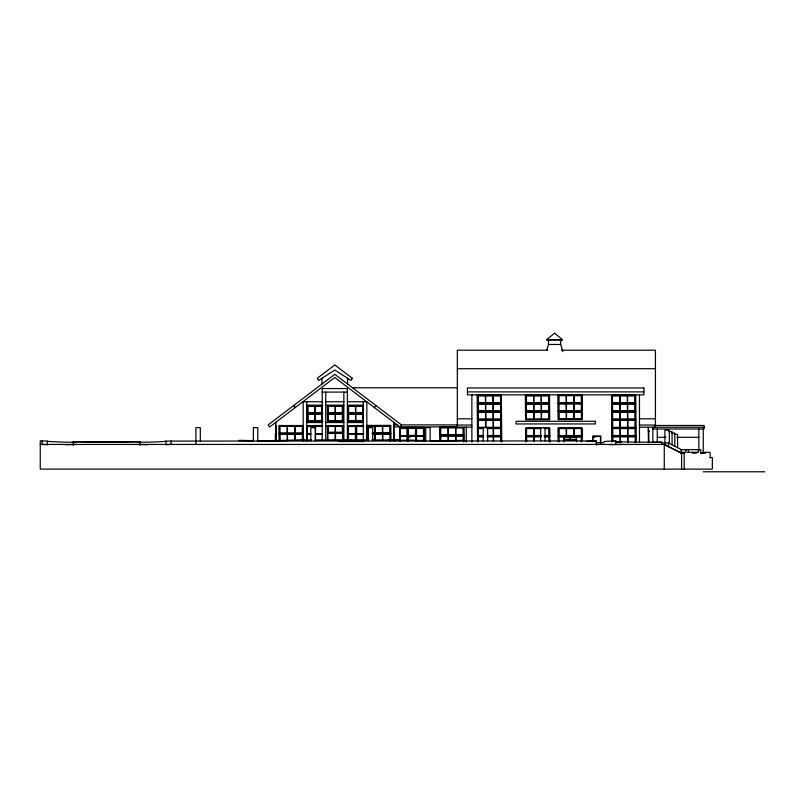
<?xml version="1.0" encoding="UTF-8"?>
<svg xmlns="http://www.w3.org/2000/svg" width="805" height="805" viewBox="0 0 805 805"><rect width="100%" height="100%" fill="white"/><g stroke="black" fill="none" stroke-linecap="round" stroke-linejoin="round"><path stroke-width="1.21" d="M546.696 350.427L548.477 344.46L548.477 340.042M401.423 424.899L400.035 427.053L334.789 377.515L269.554 427.053L268.166 424.899L334.789 374.305L401.423 424.899L457.532 424.899M65.618 444.752L77.602 444.441M374.325 407.531L375.935 405.549M137.836 442.327A60.093 1.469 0 0 0 165.951 441.09L596.143 440.909L596.143 444.441L595.368 444.461M165.669 444.763A60.093 1.469 0 0 0 165.951 444.632L171.103 444.441L171.103 440.909M586.332 441.532L596.143 440.909M666.439 445.537L681.111 452.974L681.111 449.442L668.502 443.052L662.545 442.831M661.66 444.531L661.66 442.176L658.43 442.257A33.156 0.805 0 0 1 652.422 442.358M304.682 440.134L286.107 440.516A43.933 1.077 0 0 1 257.248 440.657M609.969 444.712A33.156 0.805 0 0 1 615.815 444.551L623.281 444.441M311.444 439.973L292.145 440.315A41.276 1.006 0 0 1 257.62 440.597M314.997 439.933L334.256 439.852M306.745 425.614L321.95 425.483M363.065 425.483L347.851 425.614L347.851 440.315M603.669 442.69L596.545 442.74L596.545 445.095M333.773 439.782L368.871 439.782M338.784 441.543L363.86 441.543M546.665 340.042L562.494 340.042M548.477 344.46L560.683 344.46L562.816 351.624M547.601 350.205L457.321 350.205L457.321 427.203M561.397 350.205L655.441 350.205L655.441 427.203L639.472 427.203M457.321 368.72L655.441 368.72M352.53 387.779L457.512 387.779M467.443 391.894L643.889 391.894M322.191 392.095L347.388 392.095M322.191 401.755L303.193 401.755L303.193 440.808M325.733 401.755L343.856 401.755M347.388 401.755L366.839 401.755L366.839 439.58M477.234 403.375L501.414 403.375M525.413 403.375L549.594 403.375M557.956 403.235L582.196 403.235M611.609 403.375L635.779 403.375M306.725 405.297L322.191 405.297M325.733 405.297L343.856 405.297M347.388 405.297L363.307 405.297M322.755 405.468L307.007 405.468L307.128 421.347L322.875 421.347M558.016 411.425L582.196 411.425M477.305 411.566L501.475 411.566M525.484 411.566L549.654 411.566M611.679 411.566L635.849 411.566M307.067 413.408L322.815 413.408M327.394 413.408L343.151 413.408M347.73 413.408L363.478 413.408M457.321 418.801L471.871 418.801M639.472 418.801L655.441 418.801M477.375 419.757L501.545 419.757M611.74 419.757L635.92 419.757M363.548 421.347L347.79 421.347L347.669 405.468L363.417 405.468L363.458 410.007M306.725 422.534L322.191 422.534M325.733 422.534L343.856 422.534M347.388 422.534L363.307 422.534M393.746 424.899L397.197 424.899M393.746 425.191L394.178 441.18M457.321 425.05L471.871 425.05M639.472 425.05L655.441 425.05M275.843 425.352L276.276 441.231M366.637 425.402L390.807 425.402L390.938 440.617M655.361 425.463L704.134 425.463L704.134 428.995L652.855 428.995M306.725 426.066L322.745 426.087M325.733 426.066L343.856 426.066M347.388 426.066L363.85 426.087M314.332 426.489L307.349 426.489L307.349 433.915L310.841 433.915M322.523 426.419L315.54 426.419L315.54 433.845L322.523 433.845M363.629 426.419L356.645 426.419L356.645 433.845L363.629 433.845M393.776 426.892L457.532 426.892M471.871 427.203L439.792 427.153L439.912 441.2M704.134 427.234L652.855 427.234L652.855 442.317M315.228 427.646L310.811 427.646L310.811 440.909M477.435 427.958L483.483 427.958M487.106 427.958L501.616 427.958M541.332 427.958L525.615 427.958L525.735 441.995M544.955 427.958L549.795 427.958L549.906 441.995M611.81 427.958L635.99 427.958M482.899 428.33L478.039 428.33L478.039 435.757L482.899 435.757M487.77 428.33L501.153 428.33L501.153 435.757L487.77 435.757M540.809 428.33L526.218 428.33L526.218 435.757L540.809 435.757M544.462 428.33L549.332 428.33L549.332 435.757L544.462 435.757M483.252 428.552L478.371 428.552L478.371 435.535L483.252 435.535M487.156 428.552L493.254 428.552L493.254 435.535L487.156 435.535M541.433 428.552L534.107 428.552L534.107 435.535L541.433 435.535M544.11 428.552L549 428.552L549 435.535L544.11 435.535M648.377 428.582L648.81 442.559M648.377 430.725L649.263 430.725L649.263 431.601L648.599 431.601L648.599 442.68M668.764 431.601L672.074 431.601L672.074 444.863M343.212 432.838L343.151 425.775L327.394 425.775L327.464 432.838L343.212 432.838L343.212 440.033M372.453 432.979L374.889 432.979L374.889 425.996L367.563 425.996L367.563 432.979M671.491 432.989L674.811 432.989L674.811 446.242M372.101 433.201L390.345 433.201L390.345 425.785L367.231 425.785L367.231 433.201M279.003 433.734L303.183 433.734M372.745 433.593L390.878 433.593M276.276 433.815L275.401 433.804L275.401 441.331M322.523 434.086L315.54 434.086L315.54 440.275M363.629 434.086L356.645 434.086L356.645 440.275M372.172 433.976L390.415 433.976L390.415 440.154M275.401 434.197L276.276 434.207M310.841 434.157L307.349 434.157L307.349 440.345M372.514 434.187L374.959 434.187L374.959 440.013M674.258 434.388L677.579 434.388L677.579 447.65M275.853 435.103L275.632 434.197M439.862 435.344L464.042 435.344M477.506 436.149L483.553 436.149M487.176 436.149L501.676 436.149M525.685 436.149L541.403 436.149M545.025 436.149L549.865 436.149M582.267 436.149L582.196 427.958L558.016 427.958L558.086 436.149L582.267 436.149L582.267 440.999M611.881 436.149L636.051 436.149M482.97 436.531L478.11 436.531L478.11 441.472M487.84 436.531L501.213 436.531L501.213 441.472M540.88 436.531L526.289 436.531L526.289 441.472M544.532 436.531L549.392 436.531L549.392 441.472M483.322 436.743L478.442 436.743L478.442 441.402M487.216 436.743L493.324 436.743L493.324 441.402M541.503 436.743L534.178 436.743L534.178 441.402M544.18 436.743L549.06 436.743L549.06 441.402M408.115 437.165L410.077 437.165L410.077 436.37M592.973 437.246L594.945 437.246L594.945 436.451M657.283 437.296L665.906 437.296M676.834 437.296L698.831 437.296M564.154 440.023L570 440.023M570.353 440.023L576.199 440.023M75.358 442.327A60.093 1.469 0 0 1 47.243 441.09L40.25 440.909L40.25 469.124L712.334 469.124L712.334 457.632L709.829 457.632M40.25 444.441L664.276 444.441L666.59 445.527M680.718 449.673L700.823 449.673L700.823 453.215M680.567 452.329L685.991 452.329L685.991 449.673M687.51 452.329L698.327 452.329L698.327 449.673M702.966 452.329L710.01 452.329L710.362 457.632M680.567 453.215L684.18 453.215M700.753 453.215L705.452 453.215L705.452 452.329M703.308 471.78L764.75 471.78M135.592 444.441L147.577 444.752M372.061 439.872L399.481 440.083M388.02 440.003L410.5 440.315A41.276 1.006 0 0 0 426.449 440.556M408.437 440.365L416.537 440.516A43.933 1.077 0 0 0 425.614 440.617M667.526 446.503L668.724 446.624M47.525 444.763A60.093 1.469 0 0 1 47.243 444.632L42.102 444.441L42.102 440.909M293.654 405.549L295.254 407.531M636.101 441.995L635.719 395.185L611.538 395.185L611.931 441.995M501.726 441.995L501.344 395.185L477.174 395.185L477.556 441.995M463.972 427.153L464.083 441.2M366.678 431.249L366.748 439.439M303.233 440.758L303.113 425.543L278.933 425.543L279.063 440.758M703.248 428.995L703.248 453.215M698.831 428.995L698.831 450.79M696.234 452.329L696.234 453.215L692.501 453.215L692.531 452.329M688.406 449.673L688.406 452.329M684.18 452.329L684.18 469.124M681.583 469.124L681.583 453.215L664.276 444.441L664.276 469.124M669.307 443.454L669.307 430.202L664.89 430.202L664.89 443.454M668.502 443.052L668.502 446.584M657.283 428.995L657.283 442.317M648.377 427.304L648.377 442.106M639.472 394.863L639.472 442.106M635.588 442.71L635.588 436.531L612.474 436.531L612.474 441.472M635.256 442.569L635.256 436.743L627.93 436.743L627.93 442.569M627.699 442.569L627.699 436.743L620.373 436.743L620.373 442.569M620.142 442.569L620.142 436.743L612.816 436.743L612.816 441.402M661.66 442.176A38.972 0.956 0 0 1 615.815 441.019L615.815 444.551M600.802 443.434L600.802 436.099L592.631 436.099L592.631 440.989M600.46 443.636L600.46 436.451L592.973 436.451L592.973 441.915M581.301 441.905L581.301 437.065L559.042 437.065L559.042 441.905M576.551 437.065L576.551 441.905M563.802 437.065L563.802 441.905M560.683 340.042L560.683 344.46M558.086 436.149L558.086 440.999M545.076 440.909L545.076 427.646L540.658 427.646L540.658 440.909M533.946 441.402L533.946 436.743L526.621 436.743L526.621 441.402M500.881 441.402L500.881 436.743L493.556 436.743L493.556 441.402M487.619 427.646L487.619 440.909M483.201 427.646L483.201 440.909M471.871 394.863L471.871 442.106M466.266 426.892L466.266 442.106M463.569 441.915L463.569 435.726L440.466 435.726L440.466 440.677M463.237 440.607L463.237 435.948L455.912 435.948L455.912 440.607M455.68 440.607L455.68 435.948L448.355 435.948L448.355 440.607M448.123 440.607L448.123 435.948L440.798 435.948L440.798 440.607M430.152 440.909L430.152 427.646L425.734 427.646L425.734 440.909M424.124 441.19L424.124 427.495L415.933 427.566L415.933 441.261M423.742 440.637L423.742 428.109L416.326 428.109L416.326 440.637M423.531 441.271L423.531 436.24L416.537 436.24L416.537 441.271M415.591 441.301L415.591 436.37L408.115 436.37L408.115 441.18M407.773 441.19L407.773 427.495L399.582 427.566L399.582 441.261M407.39 440.637L407.39 428.109L399.964 428.109L399.964 440.637M407.169 441.271L407.169 436.24L400.186 436.24L400.186 441.271M393.746 422.273L393.746 441.18M390.083 441.17L390.083 434.187L382.757 434.187L382.757 440.013M382.516 440.013L382.516 434.187L375.19 434.187L375.19 440.013M372.695 440.909L372.695 427.646L368.277 427.646L368.277 440.909M367.633 434.187L367.633 440.013M367.301 433.976L367.301 440.154M363.307 401.755L363.307 439.58M356.434 426.087L356.434 439.651M356.041 425.543L356.041 440.244M355.659 426.147L355.659 439.711M355.438 440.345L355.438 434.157L348.454 434.157L348.454 440.345M351.322 439.741L351.322 441.512M348.233 426.147L348.233 439.711M347.599 378.29L347.599 384.035M347.388 439.58L347.388 388.563L322.191 388.563L322.191 439.58M343.856 392.095L343.856 439.58M342.809 439.389L342.809 433.311L327.866 433.311L327.866 439.389M342.709 426.107L342.709 432.506L327.967 432.506L327.967 426.107M335.534 433.311L335.534 439.389M335.132 433.311L335.132 439.389M327.464 432.838L327.464 440.033M325.733 392.095L325.733 439.58M321.99 378.29L321.99 384.035M315.319 426.087L315.228 440.909M314.936 425.543L314.936 427.998M307.128 426.147L307.128 440.949M306.725 401.755L306.725 440.808M302.71 440.305L302.71 434.116L279.607 434.116L279.607 440.305M302.378 440.154L302.378 434.338L295.053 434.338L295.053 440.154M294.821 440.154L294.821 434.338L287.496 434.338L287.496 440.154M287.264 440.154L287.264 434.338L279.939 434.338L279.939 440.154M276.135 433.804L276.135 441.331M275.843 422.273L275.843 441.231M275.733 435.103L275.733 441.251M257.771 440.909L257.771 427.646L253.354 427.646L253.354 440.909M200.304 440.909L200.304 427.646L195.887 427.646L195.927 444.441M165.951 441.09L165.951 444.632M73.185 445.225L73.185 441.693A107.9 2.636 0 0 0 140.01 441.693L140.01 445.225M47.243 441.09L47.243 444.632M253.001 440.577A41.276 1.006 0 0 1 240.192 440.436L238.844 440.486L243.009 440.546A43.933 1.077 0 0 0 252.337 440.637M430.454 440.647A43.933 1.077 0 0 0 459.635 440.546L463.801 440.486L462.452 440.436A41.276 1.006 0 0 1 430.987 440.587M73.185 441.693A42.454 1.036 0 0 0 84.284 441.955L88.882 442.026A34.464 0.845 0 0 0 124.312 442.026L128.921 441.955A42.454 1.036 0 0 0 140.01 441.693M621.269 442.348A33.156 0.805 0 0 1 615.825 442.257M604.475 441.784A33.156 0.805 0 0 1 615.815 441.019M352.328 378.29L350.95 380.443L334.789 370.048L318.639 380.443L317.261 378.29L334.789 364.967L352.328 378.29M554.585 333.22L546.665 339.599L562.494 339.599L554.585 333.22M643.889 387.96L467.443 387.96L467.443 394.863L643.889 394.863L643.889 387.96M582.126 395.044L557.956 395.044L558.086 419.616L582.267 419.616L582.126 395.044M549.523 395.185L525.353 395.185L525.554 419.757L549.724 419.757L549.523 395.185M581.663 395.426L558.549 395.426L558.549 402.852L581.663 402.852L581.663 395.426M500.881 395.567L477.768 395.567L477.768 402.993L500.881 402.993L500.881 395.567M549.06 395.567L525.947 395.567L525.947 402.993L549.06 402.993L549.06 395.567M566.207 395.647L558.881 395.647L558.881 402.631L566.207 402.631L566.207 395.647M573.774 395.647L566.448 395.647L566.448 402.631L573.774 402.631L573.774 395.647M581.331 395.647L574.005 395.647L574.005 402.631L581.331 402.631L581.331 395.647M635.256 395.567L612.142 395.567L612.142 402.993L635.256 402.993L635.256 395.567M485.425 395.788L478.1 395.788L478.1 402.772L485.425 402.772L485.425 395.788M492.982 395.788L485.657 395.788L485.657 402.772L492.982 402.772L492.982 395.788M500.549 395.788L493.224 395.788L493.224 402.772L500.549 402.772L500.549 395.788M533.604 395.788L526.279 395.788L526.279 402.772L533.604 402.772L533.604 395.788M541.171 395.788L533.836 395.788L533.836 402.772L541.171 402.772L541.171 395.788M548.728 395.788L541.403 395.788L541.403 402.772L548.728 402.772L548.728 395.788M619.8 395.788L612.474 395.788L612.474 402.772L619.8 402.772L619.8 395.788M627.357 395.788L620.031 395.788L620.031 402.772L627.357 402.772L627.357 395.788M634.924 395.788L627.588 395.788L627.588 402.772L634.924 402.772L634.924 395.788M581.663 403.617L558.549 403.617L558.549 411.043L581.663 411.043L581.663 403.617M500.941 403.758L477.838 403.758L477.838 411.184L500.941 411.184L500.941 403.758M549.131 403.758L526.017 403.758L526.017 411.184L549.131 411.184L549.131 403.758M566.207 403.838L558.881 403.838L558.881 410.822L566.207 410.822L566.207 403.838M573.774 403.838L566.448 403.838L566.448 410.822L573.774 410.822L573.774 403.838M581.331 403.838L574.005 403.838L574.005 410.822L581.331 410.822L581.331 403.838M635.316 403.758L612.213 403.758L612.213 411.184L635.316 411.184L635.316 403.758M485.496 403.979L478.17 403.979L478.17 410.963L485.496 410.963L485.496 403.979M493.052 403.979L485.727 403.979L485.727 410.963L493.052 410.963L493.052 403.979M500.609 403.979L493.284 403.979L493.284 410.963L500.609 410.963L500.609 403.979M533.675 403.979L526.349 403.979L526.349 410.963L533.675 410.963L533.675 403.979M541.232 403.979L533.906 403.979L533.906 410.963L541.232 410.963L541.232 403.979M548.789 403.979L541.463 403.979L541.463 410.963L548.789 410.963L548.789 403.979M619.87 403.979L612.545 403.979L612.545 410.963L619.87 410.963L619.87 403.979M627.427 403.979L620.102 403.979L620.102 410.963L627.427 410.963L627.427 403.979M634.984 403.979L627.659 403.979L627.659 410.963L634.984 410.963L634.984 403.979M343.081 405.468L327.333 405.468L327.464 421.347L343.212 421.347L343.081 405.468M322.312 405.841L307.57 405.841L307.57 413.035L322.312 413.035L322.312 405.841M342.648 405.841L327.897 405.841L327.897 413.035L342.648 413.035L342.648 405.841M362.975 405.841L348.233 405.841L348.233 413.035L362.975 413.035L362.975 405.841M314.825 406.052L307.913 406.052L307.913 412.824L314.825 412.824L314.825 406.052M321.97 406.052L315.047 406.052L315.047 412.824L321.97 412.824L321.97 406.052M335.162 406.052L328.249 406.052L328.249 412.824L335.162 412.824L335.162 406.052M342.296 406.052L335.383 406.052L335.383 412.824L342.296 412.824L342.296 406.052M355.498 406.052L348.575 406.052L348.575 412.824L355.498 412.824L355.498 406.052M362.632 406.052L355.719 406.052L355.719 412.824L362.632 412.824L362.632 406.052M501.012 411.949L477.908 411.949L477.908 419.375L501.012 419.375L501.012 411.949M549.191 411.949L526.088 411.949L526.088 419.375L549.191 419.375L549.191 411.949M581.733 411.808L558.62 411.808L558.62 419.234L581.733 419.234L581.733 411.808M635.387 411.949L612.273 411.949L612.273 419.375L635.387 419.375L635.387 411.949M566.277 412.029L558.952 412.029L558.952 419.013L566.277 419.013L566.277 412.029M573.834 412.029L566.509 412.029L566.509 419.013L573.834 419.013L573.834 412.029M581.401 412.029L574.076 412.029L574.076 419.013L581.401 419.013L581.401 412.029M485.566 412.17L478.24 412.17L478.24 419.153L485.566 419.153L485.566 412.17M493.123 412.17L485.797 412.17L485.797 419.153L493.123 419.153L493.123 412.17M500.68 412.17L493.354 412.17L493.354 419.153L500.68 419.153L500.68 412.17M533.745 412.17L526.42 412.17L526.42 419.153L533.745 419.153L533.745 412.17M541.302 412.17L533.977 412.17L533.977 419.153L541.302 419.153L541.302 412.17M548.859 412.17L541.534 412.17L541.534 419.153L548.859 419.153L548.859 412.17M619.931 412.17L612.605 412.17L612.605 419.153L619.931 419.153L619.931 412.17M627.498 412.17L620.172 412.17L620.172 419.153L627.498 419.153L627.498 412.17M635.054 412.17L627.729 412.17L627.729 419.153L635.054 419.153L635.054 412.17M322.372 413.78L307.631 413.78L307.631 420.975L322.372 420.975L322.372 413.78M342.709 413.78L327.967 413.78L327.967 420.975L342.709 420.975L342.709 413.78M363.045 413.78L348.293 413.78L348.293 420.975L363.045 420.975L363.045 413.78M314.896 413.991L307.983 413.991L307.983 420.763L314.896 420.763L314.896 413.991M322.03 413.991L315.117 413.991L315.117 420.763L322.03 420.763L322.03 413.991M335.222 413.991L328.309 413.991L328.309 420.763L335.222 420.763L335.222 413.991M342.367 413.991L335.444 413.991L335.444 420.763L342.367 420.763L342.367 413.991M355.558 413.991L348.646 413.991L348.646 420.763L355.558 420.763L355.558 413.991M362.693 413.991L355.78 413.991L355.78 420.763L362.693 420.763L362.693 413.991M501.082 420.14L477.969 420.14L477.969 427.566L501.082 427.566L501.082 420.14M635.457 420.14L612.343 420.14L612.343 427.566L635.457 427.566L635.457 420.14M485.626 420.361L478.301 420.361L478.301 427.344L485.626 427.344L485.626 420.361M493.193 420.361L485.868 420.361L485.868 427.344L493.193 427.344L493.193 420.361M500.75 420.361L493.425 420.361L493.425 427.344L500.75 427.344L500.75 420.361M620.001 420.361L612.675 420.361L612.675 427.344L620.001 427.344L620.001 420.361M627.558 420.361L620.232 420.361L620.232 427.344L627.558 427.344L627.558 420.361M635.125 420.361L627.799 420.361L627.799 427.344L635.125 427.344L635.125 420.361M595.267 421.297L516.065 421.297L516.065 423.943L595.267 423.943L595.267 421.297M302.65 425.925L279.536 425.925L279.536 433.342L302.65 433.342L302.65 425.925M382.456 425.996L375.13 425.996L375.13 432.979L382.456 432.979L382.456 425.996M390.012 425.996L382.687 425.996L382.687 432.979L390.012 432.979L390.012 425.996M287.194 426.147L279.868 426.147L279.868 433.13L287.194 433.13L287.194 426.147M294.751 426.147L287.425 426.147L287.425 433.13L294.751 433.13L294.751 426.147M302.318 426.147L294.992 426.147L294.992 433.13L302.318 433.13L302.318 426.147M335.222 426.298L328.309 426.298L328.309 432.315L335.222 432.315L335.222 426.298M342.367 426.298L335.444 426.298L335.444 432.315L342.367 432.315L342.367 426.298M355.438 426.489L348.454 426.489L348.454 433.915L355.438 433.915L355.438 426.489M415.903 427.455L407.743 427.455L407.773 436.018L415.933 436.018L415.903 427.455M463.509 427.536L440.395 427.536L440.395 434.962L463.509 434.962L463.509 427.536M415.672 427.858L408.034 427.858L408.034 435.606L415.672 435.606L415.672 427.858M448.053 427.757L440.727 427.757L440.727 434.74L448.053 434.74L448.053 427.757M455.61 427.757L448.284 427.757L448.284 434.74L455.61 434.74L455.61 427.757M463.177 427.757L455.841 427.757L455.841 434.74L463.177 434.74L463.177 427.757M415.491 428.079L408.216 428.079L408.216 435.384L415.491 435.384L415.491 428.079M581.733 428.33L558.62 428.33L558.62 435.757L581.733 435.757L581.733 428.33M635.517 428.33L612.414 428.33L612.414 435.757L635.517 435.757L635.517 428.33M407.169 428.451L400.186 428.451L400.186 435.998L407.169 435.998L407.169 428.451M423.531 428.451L416.537 428.451L416.537 435.998L423.531 435.998L423.531 428.451M500.811 428.552L493.485 428.552L493.485 435.535L500.811 435.535L500.811 428.552M533.876 428.552L526.551 428.552L526.551 435.535L533.876 435.535L533.876 428.552M566.277 428.552L558.952 428.552L558.952 435.535L566.277 435.535L566.277 428.552M573.834 428.552L566.509 428.552L566.509 435.535L573.834 435.535L573.834 428.552M581.401 428.552L574.076 428.552L574.076 435.535L581.401 435.535L581.401 428.552M620.071 428.552L612.746 428.552L612.746 435.535L620.071 435.535L620.071 428.552M627.628 428.552L620.303 428.552L620.303 435.535L627.628 435.535L627.628 428.552M635.185 428.552L627.86 428.552L627.86 435.535L635.185 435.535L635.185 428.552M570 437.397L564.154 437.397L564.154 439.359L570 439.359L570 437.397M576.199 437.397L570.353 437.397L570.353 439.359L576.199 439.359L576.199 437.397"/></g></svg>
